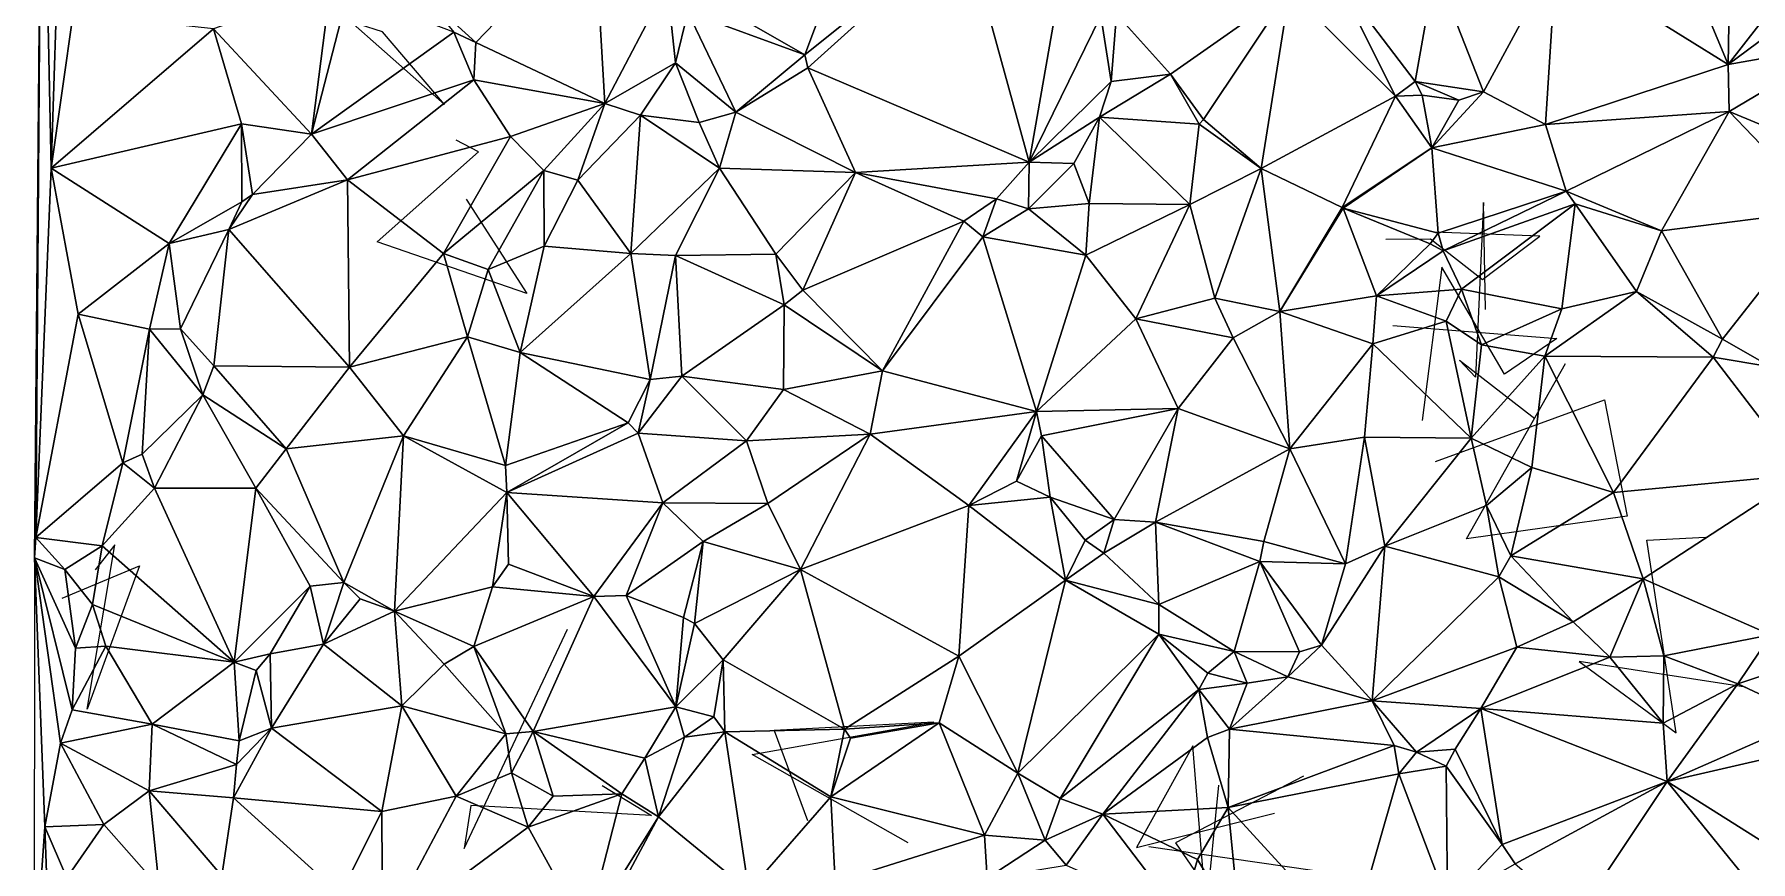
# Model space of a CAD drawing. Header units: metres. Extents: x -15 to 15.8, y -15.8 to 15.6.
# Drawn here: x -15 to -0.71, y -2.49 to 4.39 of the extents above; entities that cross this region are included whole.
import ezdxf

# ---------------------------------------------------------------- set-up
doc = ezdxf.new("R2010")
doc.units = ezdxf.units.M
doc.layers.add('CRACKS', color=1, linetype='Continuous')
doc.layers.add('STREET_MESH', color=7, linetype='Continuous')

msp = doc.modelspace()

# ---------------------------------------------------------------- linework, layer by layer
at = {"layer": 'CRACKS'}
for points in [[(-12.893, 4.968, 0.1), (-11.585, 3.809, 0.1), (-12.102, 4.416, 0.1), (-13.059, 4.722, 0.1), (-12.636, 5.203, 0.1)], [(-11.405, 3.022, 0.1), (-10.899, 2.238, 0.1), (-12.144, 2.666, 0.1), (-11.301, 3.416, 0.1), (-11.489, 3.512, 0.1)], [(-2.921, 2.104, 0.1), (-2.938, 2.994, 0.1), (-3.003, 1.54, 0.1), (-3.137, 1.683, 0.1), (-2.508, 1.197, 0.1)], [(-3.75, 2.69, 0.1), (-3.379, 2.692, 0.1), (-2.944, 2.355, 0.1), (-2.468, 2.713, 0.1), (-3.346, 2.748, 0.1)], [(-3.691, 1.972, 0.1), (-2.327, 1.862, 0.1), (-2.761, 1.567, 0.1), (-3.284, 2.455, 0.1), (-3.446, 1.179, 0.1)], [(-3.335, 0.84, 0.1), (-1.929, 1.351, 0.1), (-1.741, 0.384, 0.1), (-3.077, 0.196, 0.1), (-2.254, 1.656, 0.1)], [(-14.766, -0.298, 0.1), (-14.123, -0.028, 0.1), (-14.558, -1.221, 0.1), (-14.329, 0.147, 0.1), (-14.492, -0.061, 0.1)], [(-0.756, -1.04, 0.1), (-2.141, -0.825, 0.1), (-1.332, -1.418, 0.1), (-1.577, 0.184, 0.1), (-1.089, 0.21, 0.1)], [(-10.272, -1.858, 0.1), (-9.861, -2.108, 0.1), (-11.367, -2.024, 0.1), (-11.421, -2.382, 0.1), (-10.562, -0.557, 0.1)], [(-7.725, -2.335, 0.1), (-9.023, -1.599, 0.1), (-7.512, -1.331, 0.1), (-8.841, -1.398, 0.1), (-8.564, -2.147, 0.1)], [(-5.142, -1.855, 0.1), (-5.245, -2.892, 0.1), (-5.356, -1.527, 0.1), (-5.826, -2.374, 0.1), (-4.676, -2.086, 0.1)], [(-4.435, -1.779, 0.1), (-5.5, -2.335, 0.1), (-4.813, -3.336, 0.1), (-4.361, -2.565, 0.1), (-5.721, -2.368, 0.1)]]:
    msp.add_polyline3d(points, dxfattribs=at)
at = {"layer": 'STREET_MESH'}
for points in [[(-14.997, 0.038), (-14.937, 6.986), (-14.914, 10.222)], [(-14.987, 0.207), (-14.937, 6.986), (-14.997, 0.038)], [(-14.937, 6.986), (-14.987, 0.207), (-14.86, 3.279)], [(-14.795, 5.246), (-14.937, 6.986), (-14.86, 3.279)], [(-0.9, 4.142), (-0.869, 5.996), (-1.554, 5.712)], [(0.139, 5.481), (-0.869, 5.996), (-0.9, 4.142)], [(-0.9, 4.142), (-1.554, 5.712), (-2.331, 5.033)], [(0.302, 5.035), (0.139, 5.481), (-0.9, 4.142)], [(-11.769, 4.73), (-11.325, 4.327), (-10.339, 5.348)], [(-11.325, 4.327), (-10.251, 3.819), (-10.339, 5.348)], [(-10.251, 3.819), (-9.731, 4.808), (-10.339, 5.348)], [(-7.257, 5.292), (-8.586, 4.222), (-8.561, 4.115)], [(-7.257, 5.292), (-8.192, 5.271), (-8.586, 4.222)], [(-6.719, 3.331), (-7.257, 5.292), (-8.561, 4.115)], [(-6.435, 4.946), (-7.257, 5.292), (-6.719, 3.331)], [(-14.675, 4.568), (-14.795, 5.246), (-14.86, 3.279)], [(-8.192, 5.271), (-9.506, 4.754), (-8.586, 4.222)], [(-2.936, 3.916), (-2.331, 5.033), (-3.338, 4.943)], [(-2.936, 3.916), (-2.421, 3.643), (-2.331, 5.033)], [(-2.421, 3.643), (-0.9, 4.142), (-2.331, 5.033)], [(0.053, 4.311), (0.302, 5.035), (-0.9, 4.142)], [(-6.123, 4.548), (-6.435, 4.946), (-6.719, 3.331)], [(-4.163, 4.867), (-4.552, 4.76), (-3.669, 3.878)], [(-4.163, 4.867), (-3.505, 4), (-3.338, 4.943)], [(-3.505, 4), (-4.163, 4.867), (-3.669, 3.878)], [(-3.505, 4), (-2.936, 3.916), (-3.338, 4.943)], [(-12.693, 3.564), (-12.537, 4.782), (-13.507, 4.439)], [(-12.693, 3.564), (-12.387, 4.747), (-12.537, 4.782)], [(-11.506, 4.413), (-12.387, 4.747), (-12.693, 3.564)], [(-11.506, 4.413), (-11.325, 4.327), (-11.769, 4.73)], [(-9.661, 4.157), (-9.731, 4.808), (-10.251, 3.819)], [(-9.56, 4.577), (-9.731, 4.808), (-9.661, 4.157)], [(-9.506, 4.754), (-9.56, 4.577), (-8.586, 4.222)], [(-4.552, 4.76), (-5.991, 4.561), (-5.541, 4.062)], [(-5.267, 3.686), (-4.552, 4.76), (-5.541, 4.062)], [(-4.552, 4.76), (-5.267, 3.686), (-4.788, 3.278)], [(-4.552, 4.76), (-4.788, 3.278), (-3.669, 3.878)], [(-9.16, 3.745), (-9.56, 4.577), (-9.661, 4.157)], [(-9.56, 4.577), (-9.16, 3.745), (-8.586, 4.222)], [(-13.507, 4.439), (-14.675, 4.568), (-14.86, 3.279)], [(-13.274, 3.648), (-13.507, 4.439), (-14.86, 3.279)], [(-13.274, 3.648), (-12.693, 3.564), (-13.507, 4.439)], [(-6.123, 4.548), (-6.719, 3.331), (-6.037, 4.001)], [(-5.991, 4.561), (-6.123, 4.548), (-6.037, 4.001)], [(-5.541, 4.062), (-5.991, 4.561), (-6.037, 4.001)], [(-11.506, 4.413), (-12.693, 3.564), (-11.342, 4.015)], [(-11.325, 4.327), (-11.506, 4.413), (-11.342, 4.015)], [(-11.325, 4.327), (-11.342, 4.015), (-10.251, 3.819)], [(0.053, 4.311), (-0.9, 4.142), (-0.893, 3.752)], [(-0.119, 3.431), (0.053, 4.311), (-0.893, 3.752)], [(-9.953, 3.72), (-9.661, 4.157), (-10.251, 3.819)], [(-9.953, 3.72), (-9.464, 3.661), (-9.661, 4.157)], [(-9.464, 3.661), (-9.16, 3.745), (-9.661, 4.157)], [(-8.586, 4.222), (-9.16, 3.745), (-8.561, 4.115)], [(-12.693, 3.564), (-12.393, 3.184), (-11.342, 4.015)], [(-12.393, 3.184), (-11.035, 3.544), (-11.342, 4.015)], [(-11.342, 4.015), (-11.035, 3.544), (-10.251, 3.819)], [(-9.16, 3.745), (-8.164, 3.243), (-8.561, 4.115)], [(-8.164, 3.243), (-6.719, 3.331), (-8.561, 4.115)], [(-6.719, 3.331), (-6.133, 3.705), (-6.037, 4.001)], [(-6.133, 3.705), (-5.541, 4.062), (-6.037, 4.001)], [(-6.133, 3.705), (-5.303, 3.646), (-5.541, 4.062)], [(-5.303, 3.646), (-5.267, 3.686), (-5.541, 4.062)], [(-0.9, 4.142), (-2.421, 3.643), (-0.893, 3.752)], [(-4.788, 3.278), (-4.112, 2.954), (-3.669, 3.878)], [(-4.112, 2.954), (-3.368, 3.449), (-3.669, 3.878)], [(-3.448, 3.889), (-3.505, 4), (-3.669, 3.878)], [(-3.368, 3.449), (-3.448, 3.889), (-3.669, 3.878)], [(-3.505, 4), (-3.142, 3.846), (-2.936, 3.916)], [(-3.448, 3.889), (-3.142, 3.846), (-3.505, 4)], [(-3.448, 3.889), (-3.368, 3.449), (-3.142, 3.846)], [(-3.142, 3.846), (-3.368, 3.449), (-2.936, 3.916)], [(-3.368, 3.449), (-2.421, 3.643), (-2.936, 3.916)], [(-11.035, 3.544), (-10.759, 3.26), (-10.251, 3.819)], [(-10.759, 3.26), (-10.476, 3.179), (-10.251, 3.819)], [(-10.476, 3.179), (-9.953, 3.72), (-10.251, 3.819)], [(-9.953, 3.72), (-10.476, 3.179), (-10.033, 2.571)], [(-9.296, 3.28), (-9.953, 3.72), (-10.033, 2.571)], [(-9.953, 3.72), (-9.296, 3.28), (-9.464, 3.661)], [(-9.464, 3.661), (-9.296, 3.28), (-9.16, 3.745)], [(-9.16, 3.745), (-9.296, 3.28), (-8.164, 3.243)], [(-2.421, 3.643), (-2.249, 3.09), (-0.893, 3.752)], [(-2.249, 3.09), (-1.454, 2.759), (-0.893, 3.752)], [(-1.454, 2.759), (-0.104, 2.932), (-0.893, 3.752)], [(-0.104, 2.932), (-0.119, 3.431), (-0.893, 3.752)], [(-13.876, 2.652), (-13.274, 3.648), (-14.86, 3.279)], [(-13.271, 3), (-13.274, 3.648), (-13.876, 2.652)], [(-13.274, 3.648), (-13.271, 3), (-13.182, 3.06)], [(-12.693, 3.564), (-13.274, 3.648), (-13.182, 3.06)], [(-6.133, 3.705), (-6.719, 3.331), (-6.346, 3.318)], [(-6.22, 2.986), (-6.133, 3.705), (-6.346, 3.318)], [(-5.38, 2.979), (-6.133, 3.705), (-6.22, 2.986)], [(-5.38, 2.979), (-5.303, 3.646), (-6.133, 3.705)], [(-5.303, 3.646), (-5.38, 2.979), (-4.788, 3.278)], [(-5.267, 3.686), (-5.303, 3.646), (-4.788, 3.278)], [(-3.368, 3.449), (-2.249, 3.09), (-2.421, 3.643)], [(-12.393, 3.184), (-12.693, 3.564), (-13.182, 3.06)], [(-11.035, 3.544), (-12.393, 3.184), (-11.593, 2.571)], [(-10.759, 3.26), (-11.035, 3.544), (-11.593, 2.571)], [(-3.368, 3.449), (-4.112, 2.954), (-4.106, 2.947)], [(-3.314, 2.738), (-3.368, 3.449), (-4.106, 2.947)], [(-3.314, 2.738), (-2.249, 3.09), (-3.368, 3.449)], [(-6.719, 3.331), (-8.164, 3.243), (-6.989, 3.024)], [(-6.725, 2.942), (-6.719, 3.331), (-6.989, 3.024)], [(-6.719, 3.331), (-6.725, 2.942), (-6.346, 3.318)], [(-6.725, 2.942), (-6.22, 2.986), (-6.346, 3.318)], [(-14.987, 0.207), (-14.633, 2.066), (-14.86, 3.279)], [(-14.633, 2.066), (-13.876, 2.652), (-14.86, 3.279)], [(-13.379, 2.769), (-12.393, 3.184), (-13.182, 3.06)], [(-12.393, 3.184), (-13.379, 2.769), (-12.376, 1.625)], [(-12.393, 3.184), (-12.376, 1.625), (-11.593, 2.571)], [(-11.222, 2.436), (-10.759, 3.26), (-11.593, 2.571)], [(-11.222, 2.436), (-10.755, 2.632), (-10.759, 3.26)], [(-10.755, 2.632), (-10.476, 3.179), (-10.759, 3.26)], [(-10.476, 3.179), (-10.755, 2.632), (-10.033, 2.571)], [(-9.662, 2.554), (-9.296, 3.28), (-10.033, 2.571)], [(-8.827, 2.564), (-9.296, 3.28), (-9.662, 2.554)], [(-9.296, 3.28), (-8.827, 2.564), (-8.164, 3.243)], [(-8.827, 2.564), (-8.601, 2.265), (-8.164, 3.243)], [(-8.601, 2.265), (-7.261, 2.839), (-8.164, 3.243)], [(-8.164, 3.243), (-7.261, 2.839), (-6.989, 3.024)], [(-5.38, 2.979), (-5.173, 2.199), (-4.788, 3.278)], [(-5.173, 2.199), (-4.632, 2.088), (-4.788, 3.278)], [(-4.632, 2.088), (-4.112, 2.954), (-4.788, 3.278)], [(-13.271, 3), (-13.379, 2.769), (-13.182, 3.06)], [(-7.261, 2.839), (-7.103, 2.709), (-6.989, 3.024)], [(-7.103, 2.709), (-6.725, 2.942), (-6.989, 3.024)], [(-2.249, 3.09), (-3.314, 2.738), (-3.271, 2.593)], [(-2.173, 2.982), (-2.249, 3.09), (-3.271, 2.593)], [(-2.249, 3.09), (-2.173, 2.982), (-1.454, 2.759)], [(-13.379, 2.769), (-13.271, 3), (-13.876, 2.652)], [(-6.725, 2.942), (-7.103, 2.709), (-6.247, 2.555)], [(-6.22, 2.986), (-6.725, 2.942), (-6.247, 2.555)], [(-5.38, 2.979), (-6.22, 2.986), (-6.247, 2.555)], [(-5.83, 2.026), (-5.38, 2.979), (-6.247, 2.555)], [(-5.38, 2.979), (-5.83, 2.026), (-5.173, 2.199)], [(-4.112, 2.954), (-4.632, 2.088), (-4.106, 2.947)], [(-4.106, 2.947), (-4.632, 2.088), (-3.826, 2.217)], [(-3.381, 2.65), (-4.106, 2.947), (-3.826, 2.217)], [(-3.381, 2.65), (-3.314, 2.738), (-4.106, 2.947)], [(-3.12, 2.273), (-2.173, 2.982), (-3.271, 2.593)], [(-2.285, 2.109), (-2.173, 2.982), (-3.12, 2.273)], [(-2.173, 2.982), (-2.285, 2.109), (-1.663, 2.253)], [(-2.173, 2.982), (-1.663, 2.253), (-1.454, 2.759)], [(-0.948, 1.856), (-0.104, 2.932), (-1.454, 2.759)], [(-0.104, 2.932), (-0.948, 1.856), (-0.545, 1.627)], [(-13.781, 1.942), (-13.379, 2.769), (-13.876, 2.652)], [(-13.379, 2.769), (-13.781, 1.942), (-13.506, 1.635)], [(-12.376, 1.625), (-13.379, 2.769), (-13.506, 1.635)], [(-7.261, 2.839), (-8.601, 2.265), (-7.938, 1.594)], [(-7.103, 2.709), (-7.261, 2.839), (-7.938, 1.594)], [(-3.314, 2.738), (-3.381, 2.65), (-3.271, 2.593)], [(-1.663, 2.253), (-0.948, 1.856), (-1.454, 2.759)], [(-14.041, 1.94), (-13.876, 2.652), (-14.633, 2.066)], [(-14.041, 1.94), (-13.781, 1.942), (-13.876, 2.652)], [(-10.755, 2.632), (-11.222, 2.436), (-10.954, 1.746)], [(-10.755, 2.632), (-10.954, 1.746), (-10.033, 2.571)], [(-6.656, 1.256), (-7.103, 2.709), (-7.938, 1.594)], [(-7.103, 2.709), (-6.656, 1.256), (-6.247, 2.555)], [(-3.271, 2.593), (-3.381, 2.65), (-3.826, 2.217)], [(-3.12, 2.273), (-3.271, 2.593), (-3.826, 2.217)], [(-12.376, 1.625), (-11.394, 1.877), (-11.593, 2.571)], [(-11.394, 1.877), (-11.222, 2.436), (-11.593, 2.571)], [(-11.222, 2.436), (-11.394, 1.877), (-10.954, 1.746)], [(-10.033, 2.571), (-10.954, 1.746), (-9.873, 1.521)], [(-9.662, 2.554), (-10.033, 2.571), (-9.873, 1.521)], [(-9.61, 1.549), (-9.662, 2.554), (-9.873, 1.521)], [(-8.827, 2.564), (-9.662, 2.554), (-8.757, 2.144)], [(-9.662, 2.554), (-9.61, 1.549), (-8.757, 2.144)], [(-8.601, 2.265), (-8.827, 2.564), (-8.757, 2.144)], [(-6.656, 1.256), (-5.83, 2.026), (-6.247, 2.555)], [(-9.61, 1.549), (-8.764, 1.439), (-8.757, 2.144)], [(-8.757, 2.144), (-8.764, 1.439), (-7.938, 1.594)], [(-8.601, 2.265), (-8.757, 2.144), (-7.938, 1.594)], [(-5.83, 2.026), (-5.019, 1.869), (-5.173, 2.199)], [(-5.019, 1.869), (-4.632, 2.088), (-5.173, 2.199)], [(-4.632, 2.088), (-3.858, 1.819), (-3.826, 2.217)], [(-3.858, 1.819), (-3.247, 2.006), (-3.826, 2.217)], [(-3.247, 2.006), (-3.12, 2.273), (-3.826, 2.217)], [(-3.12, 2.273), (-3.247, 2.006), (-2.954, 1.809)], [(-2.285, 2.109), (-3.12, 2.273), (-2.954, 1.809)], [(-1.026, 1.708), (-1.663, 2.253), (-2.426, 1.716)], [(-1.663, 2.253), (-2.285, 2.109), (-2.426, 1.716)], [(-1.663, 2.253), (-1.026, 1.708), (-0.948, 1.856)], [(-14.987, 0.207), (-14.263, 0.828), (-14.633, 2.066)], [(-14.263, 0.828), (-14.041, 1.94), (-14.633, 2.066)], [(-5.477, 1.279), (-5.83, 2.026), (-6.656, 1.256)], [(-5.019, 1.869), (-5.83, 2.026), (-5.477, 1.279)], [(-4.632, 2.088), (-5.019, 1.869), (-4.548, 0.945)], [(-3.858, 1.819), (-4.632, 2.088), (-4.548, 0.945)], [(-3.858, 1.819), (-3.038, 1.032), (-3.247, 2.006)], [(-3.247, 2.006), (-3.038, 1.032), (-2.954, 1.809)], [(-2.285, 2.109), (-2.954, 1.809), (-2.426, 1.716)], [(-14.101, 0.899), (-14.041, 1.94), (-14.263, 0.828)], [(-14.041, 1.94), (-14.101, 0.899), (-13.596, 1.395)], [(-13.781, 1.942), (-14.041, 1.94), (-13.596, 1.395)], [(-13.781, 1.942), (-13.596, 1.395), (-13.506, 1.635)], [(-11.394, 1.877), (-12.376, 1.625), (-11.925, 1.054)], [(-11.078, 0.805), (-11.394, 1.877), (-11.925, 1.054)], [(-11.394, 1.877), (-11.078, 0.805), (-10.954, 1.746)], [(-4.548, 0.945), (-5.019, 1.869), (-5.477, 1.279)], [(-11.078, 0.805), (-10.056, 1.161), (-10.954, 1.746)], [(-10.954, 1.746), (-10.056, 1.161), (-9.873, 1.521)], [(-3.858, 1.819), (-4.548, 0.945), (-3.928, 1.043)], [(-3.038, 1.032), (-3.858, 1.819), (-3.928, 1.043)], [(-2.954, 1.809), (-3.038, 1.032), (-2.426, 1.716)], [(-3.038, 1.032), (-2.534, 0.789), (-2.426, 1.716)], [(-2.534, 0.789), (-1.854, 0.581), (-2.426, 1.716)], [(-1.854, 0.581), (-1.026, 1.708), (-2.426, 1.716)], [(-0.948, 1.856), (-1.026, 1.708), (-0.545, 1.627)], [(-13.596, 1.395), (-12.902, 0.945), (-13.506, 1.635)], [(-12.902, 0.945), (-12.376, 1.625), (-13.506, 1.635)], [(-12.376, 1.625), (-12.902, 0.945), (-11.925, 1.054)], [(-8.764, 1.439), (-8.043, 1.068), (-7.938, 1.594)], [(-8.043, 1.068), (-6.656, 1.256), (-7.938, 1.594)], [(-1.026, 1.708), (-1.854, 0.581), (-0.275, 0.73)], [(-1.026, 1.708), (-0.275, 0.73), (-0.545, 1.627)], [(-10.056, 1.161), (-9.973, 1.075), (-9.873, 1.521)], [(-9.61, 1.549), (-9.973, 1.075), (-9.071, 1.012)], [(-9.973, 1.075), (-9.61, 1.549), (-9.873, 1.521)], [(-8.764, 1.439), (-9.61, 1.549), (-9.071, 1.012)], [(-8.043, 1.068), (-8.764, 1.439), (-9.071, 1.012)], [(-14.101, 0.899), (-14, 0.616), (-13.596, 1.395)], [(-14, 0.616), (-13.154, 0.617), (-13.596, 1.395)], [(-13.154, 0.617), (-12.902, 0.945), (-13.596, 1.395)], [(-11.066, 0.581), (-10.056, 1.161), (-11.078, 0.805)], [(-9.973, 1.075), (-10.056, 1.161), (-11.066, 0.581)], [(-8.043, 1.068), (-7.221, 0.473), (-6.656, 1.256)], [(-7.221, 0.473), (-6.823, 0.675), (-6.656, 1.256)], [(-6.823, 0.675), (-6.615, 1.054), (-6.656, 1.256)], [(-6.615, 1.054), (-5.477, 1.279), (-6.656, 1.256)], [(-6.615, 1.054), (-6.011, 0.356), (-5.477, 1.279)], [(-6.011, 0.356), (-5.666, 0.333), (-5.477, 1.279)], [(-5.666, 0.333), (-4.548, 0.945), (-5.477, 1.279)], [(-12.902, 0.945), (-12.424, -0.167), (-11.925, 1.054)], [(-12.424, -0.167), (-12.001, -0.406), (-11.925, 1.054)], [(-12.001, -0.406), (-11.066, 0.581), (-11.925, 1.054)], [(-11.066, 0.581), (-11.078, 0.805), (-11.925, 1.054)], [(-9.973, 1.075), (-11.066, 0.581), (-9.767, 0.495)], [(-9.071, 1.012), (-9.973, 1.075), (-9.767, 0.495)], [(-8.893, 0.489), (-9.071, 1.012), (-9.767, 0.495)], [(-8.893, 0.489), (-8.043, 1.068), (-9.071, 1.012)], [(-8.622, -0.06), (-8.043, 1.068), (-8.893, 0.489)], [(-8.043, 1.068), (-8.622, -0.06), (-7.221, 0.473)], [(-6.615, 1.054), (-6.823, 0.675), (-6.543, 0.543)], [(-6.011, 0.356), (-6.615, 1.054), (-6.543, 0.543)], [(-4.548, 0.945), (-4.084, -0.012), (-3.928, 1.043)], [(-3.928, 1.043), (-4.084, -0.012), (-3.759, 0.135)], [(-3.038, 1.032), (-3.928, 1.043), (-3.759, 0.135)], [(-2.912, 0.473), (-3.038, 1.032), (-3.759, 0.135)], [(-2.534, 0.789), (-3.038, 1.032), (-2.912, 0.473)], [(-14, 0.616), (-14.101, 0.899), (-14.263, 0.828)], [(-13.154, 0.617), (-12.424, -0.167), (-12.902, 0.945)], [(-4.548, 0.945), (-5.666, 0.333), (-4.764, 0.174)], [(-4.084, -0.012), (-4.548, 0.945), (-4.764, 0.174)], [(-14.987, 0.207), (-14.434, 0.138), (-14.263, 0.828)], [(-14.434, 0.138), (-14, 0.616), (-14.263, 0.828)], [(-2.534, 0.789), (-2.912, 0.473), (-2.71, 0.054)], [(-1.854, 0.581), (-2.534, 0.789), (-2.71, 0.054)], [(-0.275, 0.73), (-1.854, 0.581), (-1.608, -0.136)], [(-0.546, -0.603), (-0.275, 0.73), (-1.608, -0.136)], [(-14.434, 0.138), (-13.335, -0.832), (-14, 0.616)], [(-13.335, -0.832), (-13.154, 0.617), (-14, 0.616)], [(-13.335, -0.832), (-12.704, -0.199), (-13.154, 0.617)], [(-13.154, 0.617), (-12.704, -0.199), (-12.424, -0.167)], [(-11.066, 0.581), (-12.001, -0.406), (-11.186, -0.205)], [(-11.053, -0.016), (-11.066, 0.581), (-11.186, -0.205)], [(-11.066, 0.581), (-10.343, -0.284), (-9.767, 0.495)], [(-11.066, 0.581), (-11.053, -0.016), (-10.343, -0.284)], [(-6.823, 0.675), (-7.221, 0.473), (-6.543, 0.543)], [(-1.854, 0.581), (-2.71, 0.054), (-1.608, -0.136)], [(-10.343, -0.284), (-10.074, -0.275), (-9.767, 0.495)], [(-10.074, -0.275), (-9.433, 0.173), (-9.767, 0.495)], [(-9.433, 0.173), (-8.893, 0.489), (-9.767, 0.495)], [(-9.433, 0.173), (-8.622, -0.06), (-8.893, 0.489)], [(-8.622, -0.06), (-7.305, -0.782), (-7.221, 0.473)], [(-7.305, -0.782), (-6.416, -0.148), (-7.221, 0.473)], [(-7.221, 0.473), (-6.416, -0.148), (-6.543, 0.543)], [(-6.253, 0.185), (-6.011, 0.356), (-6.543, 0.543)], [(-6.416, -0.148), (-6.253, 0.185), (-6.543, 0.543)], [(-2.808, -0.12), (-2.912, 0.473), (-3.759, 0.135)], [(-2.912, 0.473), (-2.808, -0.12), (-2.71, 0.054)], [(-6.253, 0.185), (-6.098, 0.075), (-6.011, 0.356)], [(-6.098, 0.075), (-5.666, 0.333), (-6.011, 0.356)], [(-5.666, 0.333), (-6.098, 0.075), (-5.638, -0.35)], [(-4.799, 0.007), (-5.666, 0.333), (-5.638, -0.35)], [(-5.666, 0.333), (-4.799, 0.007), (-4.764, 0.174)], [(-14.987, 0.207), (-14.997, 0.038), (-14.745, -0.059)], [(-14.434, 0.138), (-14.987, 0.207), (-14.745, -0.059)], [(-9.595, -0.459), (-9.433, 0.173), (-10.074, -0.275)], [(-9.433, 0.173), (-9.595, -0.459), (-9.503, -0.509)], [(-8.622, -0.06), (-9.433, 0.173), (-9.503, -0.509)], [(-6.098, 0.075), (-6.253, 0.185), (-6.416, -0.148)], [(-4.799, 0.007), (-4.084, -0.012), (-4.764, 0.174)], [(-14.911, -2.201), (-14.997, 0.038), (-14.999, -3.476)], [(-14.997, 0.038), (-14.655, -0.715), (-14.745, -0.059)], [(-14.911, -2.201), (-14.782, -1.506), (-14.997, 0.038)], [(-14.782, -1.506), (-14.685, -1.227), (-14.997, 0.038)], [(-14.685, -1.227), (-14.655, -0.715), (-14.997, 0.038)], [(-14.515, -0.351), (-14.434, 0.138), (-14.745, -0.059)], [(-13.335, -0.832), (-14.434, 0.138), (-14.515, -0.351)], [(-6.098, 0.075), (-6.416, -0.148), (-5.638, -0.35)], [(-5.011, -0.743), (-4.799, 0.007), (-5.638, -0.35)], [(-4.467, -0.745), (-4.799, 0.007), (-5.011, -0.743)], [(-4.799, 0.007), (-4.467, -0.745), (-4.285, -0.688)], [(-4.084, -0.012), (-4.799, 0.007), (-4.285, -0.688)], [(-4.285, -0.688), (-3.864, -1.153), (-3.759, 0.135)], [(-4.084, -0.012), (-4.285, -0.688), (-3.759, 0.135)], [(-3.864, -1.153), (-2.808, -0.12), (-3.759, 0.135)], [(-2.71, 0.054), (-2.808, -0.12), (-2.189, -0.495)], [(-1.608, -0.136), (-2.71, 0.054), (-2.189, -0.495)], [(-14.655, -0.715), (-14.515, -0.351), (-14.745, -0.059)], [(-10.343, -0.284), (-11.053, -0.016), (-11.186, -0.205)], [(-9.265, -0.811), (-8.622, -0.06), (-9.503, -0.509)], [(-8.255, -1.389), (-8.622, -0.06), (-9.265, -0.811)], [(-8.622, -0.06), (-8.255, -1.389), (-7.305, -0.782)], [(-2.66, -0.705), (-2.808, -0.12), (-3.864, -1.153)], [(-2.808, -0.12), (-2.66, -0.705), (-2.189, -0.495)], [(-1.884, -0.788), (-1.608, -0.136), (-2.189, -0.495)], [(-1.884, -0.788), (-1.435, -0.777), (-1.608, -0.136)], [(-1.435, -0.777), (-0.546, -0.603), (-1.608, -0.136)], [(-13.335, -0.832), (-13.035, -0.762), (-12.704, -0.199)], [(-12.704, -0.199), (-13.035, -0.762), (-12.591, -0.681)], [(-12.704, -0.199), (-12.591, -0.681), (-12.424, -0.167)], [(-12.591, -0.681), (-12.287, -0.303), (-12.424, -0.167)], [(-12.424, -0.167), (-12.287, -0.303), (-12.001, -0.406)], [(-11.186, -0.205), (-12.001, -0.406), (-11.34, -0.699)], [(-10.343, -0.284), (-11.186, -0.205), (-11.34, -0.699)], [(-10.848, -1.409), (-10.343, -0.284), (-11.34, -0.699)], [(-10.343, -0.284), (-10.848, -1.409), (-9.658, -1.202)], [(-10.074, -0.275), (-10.343, -0.284), (-9.658, -1.202)], [(-9.595, -0.459), (-10.074, -0.275), (-9.658, -1.202)], [(-6.814, -1.753), (-6.416, -0.148), (-7.305, -0.782)], [(-6.416, -0.148), (-6.814, -1.753), (-5.638, -0.598)], [(-6.416, -0.148), (-5.638, -0.598), (-5.638, -0.35)], [(-14.405, -0.697), (-14.515, -0.351), (-14.655, -0.715)], [(-14.405, -0.697), (-13.335, -0.832), (-14.515, -0.351)], [(-12.287, -0.303), (-12.591, -0.681), (-12.001, -0.406)], [(-12.001, -0.406), (-12.591, -0.681), (-11.94, -1.193)], [(-11.587, -0.846), (-12.001, -0.406), (-11.94, -1.193)], [(-12.001, -0.406), (-11.587, -0.846), (-11.34, -0.699)], [(-5.638, -0.598), (-5.011, -0.743), (-5.638, -0.35)], [(-9.595, -0.459), (-9.658, -1.202), (-9.503, -0.509)], [(-9.658, -1.202), (-9.265, -0.811), (-9.503, -0.509)], [(-2.66, -0.705), (-1.884, -0.788), (-2.189, -0.495)], [(-14.685, -1.227), (-14.405, -0.697), (-14.655, -0.715)], [(-14.017, -1.346), (-14.405, -0.697), (-14.685, -1.227)], [(-13.335, -0.832), (-14.405, -0.697), (-14.017, -1.346)], [(-12.591, -0.681), (-13.035, -0.762), (-13.024, -1.381)], [(-12.591, -0.681), (-13.024, -1.381), (-11.94, -1.193)], [(-11.587, -0.846), (-11.074, -1.428), (-11.34, -0.699)], [(-11.074, -1.428), (-10.848, -1.409), (-11.34, -0.699)], [(-6.814, -1.753), (-6.46, -1.965), (-5.638, -0.598)], [(-6.46, -1.965), (-5.307, -1.057), (-5.638, -0.598)], [(-5.011, -0.743), (-5.638, -0.598), (-5.23, -0.921)], [(-5.638, -0.598), (-5.307, -1.057), (-5.23, -0.921)], [(-4.565, -0.953), (-3.864, -1.153), (-4.285, -0.688)], [(-4.467, -0.745), (-4.565, -0.953), (-4.285, -0.688)], [(-2.959, -1.215), (-2.66, -0.705), (-3.864, -1.153)], [(-1.884, -0.788), (-2.66, -0.705), (-2.959, -1.215)], [(-0.546, -0.603), (-1.435, -0.777), (-0.82, -1.012)], [(-0.603, -0.939), (-0.546, -0.603), (-0.82, -1.012)], [(-13.335, -0.832), (-14.017, -1.346), (-13.294, -1.486)], [(-13.153, -0.899), (-13.035, -0.762), (-13.335, -0.832)], [(-13.153, -0.899), (-13.335, -0.832), (-13.294, -1.486)], [(-13.035, -0.762), (-13.153, -0.899), (-13.024, -1.381)], [(-11.587, -0.846), (-11.94, -1.193), (-11.074, -1.428)], [(-9.658, -1.202), (-9.342, -1.285), (-9.265, -0.811)], [(-9.342, -1.285), (-9.252, -1.41), (-9.265, -0.811)], [(-9.252, -1.41), (-8.255, -1.389), (-9.265, -0.811)], [(-7.305, -0.782), (-8.255, -1.389), (-7.467, -1.336)], [(-6.814, -1.753), (-7.305, -0.782), (-7.467, -1.336)], [(-4.904, -1.005), (-5.011, -0.743), (-5.23, -0.921)], [(-4.565, -0.953), (-4.467, -0.745), (-5.011, -0.743)], [(-4.904, -1.005), (-4.565, -0.953), (-5.011, -0.743)], [(-1.442, -1.337), (-1.884, -0.788), (-2.959, -1.215)], [(-1.884, -0.788), (-1.442, -1.337), (-1.435, -0.777)], [(-1.435, -0.777), (-1.442, -1.337), (-0.82, -1.012)], [(-13.153, -0.899), (-13.294, -1.486), (-13.024, -1.381)], [(-5.307, -1.057), (-4.904, -1.005), (-5.23, -0.921)], [(-4.565, -0.953), (-5.05, -1.388), (-3.864, -1.153)], [(-4.565, -0.953), (-4.904, -1.005), (-5.05, -1.388)], [(-0.208, -1.296), (-0.603, -0.939), (-0.82, -1.012)], [(-6.46, -1.965), (-6.105, -2.096), (-5.307, -1.057)], [(-6.105, -2.096), (-5.235, -1.457), (-5.307, -1.057)], [(-4.904, -1.005), (-5.307, -1.057), (-5.05, -1.388)], [(-5.307, -1.057), (-5.235, -1.457), (-5.05, -1.388)], [(-1.442, -1.337), (-1.409, -1.825), (-0.82, -1.012)], [(-1.409, -1.825), (-0.208, -1.296), (-0.82, -1.012)], [(-14.017, -1.346), (-14.685, -1.227), (-14.782, -1.506)], [(-13.024, -1.381), (-12.107, -2.072), (-11.94, -1.193)], [(-11.94, -1.193), (-12.107, -2.072), (-11.488, -1.946)], [(-11.074, -1.428), (-11.94, -1.193), (-11.488, -1.946)], [(-10.848, -1.409), (-9.917, -1.629), (-9.658, -1.202)], [(-9.917, -1.629), (-9.587, -1.455), (-9.658, -1.202)], [(-9.587, -1.455), (-9.342, -1.285), (-9.658, -1.202)], [(-9.252, -1.41), (-9.342, -1.285), (-9.587, -1.455)], [(-5.05, -1.388), (-3.679, -1.525), (-3.864, -1.153)], [(-3.493, -1.58), (-2.959, -1.215), (-3.864, -1.153)], [(-3.679, -1.525), (-3.493, -1.58), (-3.864, -1.153)], [(-2.959, -1.215), (-3.493, -1.58), (-3.173, -1.556)], [(-2.78, -2.348), (-2.959, -1.215), (-3.173, -1.556)], [(-2.959, -1.215), (-2.78, -2.348), (-1.409, -1.825)], [(-1.442, -1.337), (-2.959, -1.215), (-1.409, -1.825)], [(-14.043, -1.902), (-14.017, -1.346), (-14.782, -1.506)], [(-14.017, -1.346), (-14.043, -1.902), (-13.316, -1.681)], [(-13.294, -1.486), (-14.017, -1.346), (-13.316, -1.681)], [(-13.341, -1.961), (-13.024, -1.381), (-13.316, -1.681)], [(-12.107, -2.072), (-13.024, -1.381), (-13.341, -1.961)], [(-13.024, -1.381), (-13.294, -1.486), (-13.316, -1.681)], [(-11.028, -1.752), (-11.074, -1.428), (-11.488, -1.946)], [(-11.028, -1.752), (-10.848, -1.409), (-11.074, -1.428)], [(-10.679, -1.945), (-10.848, -1.409), (-11.028, -1.752)], [(-10.848, -1.409), (-10.679, -1.945), (-10.109, -1.926)], [(-9.917, -1.629), (-10.848, -1.409), (-10.109, -1.926)], [(-9.252, -1.41), (-9.587, -1.455), (-9.804, -2.119)], [(-9.052, -2.734), (-9.252, -1.41), (-9.804, -2.119)], [(-8.255, -1.389), (-9.252, -1.41), (-8.369, -1.95)], [(-9.252, -1.41), (-9.052, -2.734), (-8.369, -1.95)], [(-8.369, -1.95), (-7.091, -2.27), (-7.467, -1.336)], [(-8.205, -1.463), (-8.369, -1.95), (-7.467, -1.336)], [(-8.205, -1.463), (-8.255, -1.389), (-8.369, -1.95)], [(-8.255, -1.389), (-8.205, -1.463), (-7.467, -1.336)], [(-7.091, -2.27), (-6.814, -1.753), (-7.467, -1.336)], [(-5.235, -1.457), (-5.061, -2.041), (-5.05, -1.388)], [(-5.061, -2.041), (-3.679, -1.525), (-5.05, -1.388)], [(0.001, -1.5), (-0.208, -1.296), (-1.409, -1.825)], [(-14.911, -2.201), (-14.419, -2.181), (-14.782, -1.506)], [(-14.419, -2.181), (-14.043, -1.902), (-14.782, -1.506)], [(-9.587, -1.455), (-9.917, -1.629), (-9.804, -2.119)], [(-5.235, -1.457), (-6.105, -2.096), (-5.061, -2.041)], [(-3.679, -1.525), (-5.061, -2.041), (-3.641, -1.761)], [(-3.493, -1.58), (-3.679, -1.525), (-3.641, -1.761)], [(-3.493, -1.58), (-3.248, -1.697), (-3.173, -1.556)], [(-3.248, -1.697), (-2.78, -2.348), (-3.173, -1.556)], [(0.11, -2.781), (0.001, -1.5), (-1.409, -1.825)], [(-14.043, -1.902), (-13.341, -1.961), (-13.316, -1.681)], [(-9.917, -1.629), (-10.109, -1.926), (-9.804, -2.119)], [(-3.493, -1.58), (-3.641, -1.761), (-3.248, -1.697)], [(-3.641, -1.761), (-3.235, -2.829), (-3.248, -1.697)], [(-3.235, -2.829), (-2.78, -2.348), (-3.248, -1.697)], [(-10.889, -2.204), (-11.028, -1.752), (-11.488, -1.946)], [(-10.679, -1.945), (-11.028, -1.752), (-10.889, -2.204)], [(-6.585, -2.313), (-6.814, -1.753), (-7.091, -2.27)], [(-6.585, -2.313), (-6.46, -1.965), (-6.814, -1.753)], [(-3.641, -1.761), (-5.061, -2.041), (-4.04, -3.155)], [(-3.235, -2.829), (-3.641, -1.761), (-4.04, -3.155)], [(-2.78, -2.348), (-2.674, -2.508), (-1.409, -1.825)], [(-2.674, -2.508), (-2.157, -2.947), (-1.409, -1.825)], [(-2.157, -2.947), (-0.386, -3.083), (-1.409, -1.825)], [(-0.386, -3.083), (0.11, -2.781), (-1.409, -1.825)], [(-14.043, -1.902), (-14.419, -2.181), (-13.96, -2.703)], [(-13.439, -2.608), (-14.043, -1.902), (-13.96, -2.703)], [(-13.439, -2.608), (-13.341, -1.961), (-14.043, -1.902)], [(-13.341, -1.961), (-13.439, -2.608), (-12.454, -2.765)], [(-12.107, -2.072), (-13.341, -1.961), (-12.454, -2.765)], [(-12.107, -2.072), (-12.101, -3.099), (-11.488, -1.946)], [(-12.101, -3.099), (-10.889, -2.204), (-11.488, -1.946)], [(-10.405, -3.08), (-10.109, -1.926), (-10.889, -2.204)], [(-10.109, -1.926), (-10.679, -1.945), (-10.889, -2.204)], [(-10.109, -1.926), (-10.405, -3.08), (-9.804, -2.119)], [(-9.052, -2.734), (-8.334, -2.662), (-8.369, -1.95)], [(-8.334, -2.662), (-7.091, -2.27), (-8.369, -1.95)], [(-6.105, -2.096), (-6.46, -1.965), (-6.585, -2.313)], [(-12.101, -3.099), (-12.107, -2.072), (-12.454, -2.765)], [(-10.405, -3.08), (-10.342, -3.126), (-9.804, -2.119)], [(-10.342, -3.126), (-9.052, -2.734), (-9.804, -2.119)], [(-6.105, -2.096), (-6.585, -2.313), (-6.409, -2.52)], [(-5.457, -2.948), (-6.105, -2.096), (-6.409, -2.52)], [(-5.061, -2.041), (-6.105, -2.096), (-5.317, -2.473)], [(-6.105, -2.096), (-5.457, -2.948), (-5.317, -2.473)], [(-5.061, -2.041), (-5.317, -2.473), (-4.962, -3.062)], [(-4.04, -3.155), (-5.061, -2.041), (-4.962, -3.062)], [(-14.877, -3.114), (-14.911, -2.201), (-14.999, -3.476)], [(-14.727, -2.626), (-14.419, -2.181), (-14.911, -2.201)], [(-14.877, -3.114), (-14.727, -2.626), (-14.911, -2.201)], [(-14.419, -2.181), (-14.727, -2.626), (-13.96, -2.703)], [(-12.101, -3.099), (-10.405, -3.08), (-10.889, -2.204)], [(-8.334, -2.662), (-7.069, -2.629), (-7.091, -2.27)], [(-7.069, -2.629), (-6.585, -2.313), (-7.091, -2.27)], [(-6.585, -2.313), (-7.069, -2.629), (-6.409, -2.52)], [(-2.78, -2.348), (-3.235, -2.829), (-2.674, -2.508)], [(-5.317, -2.473), (-5.457, -2.948), (-4.962, -3.062)]]:
    msp.add_3dface(points, dxfattribs=at)

doc.saveas('drawing.dxf')
